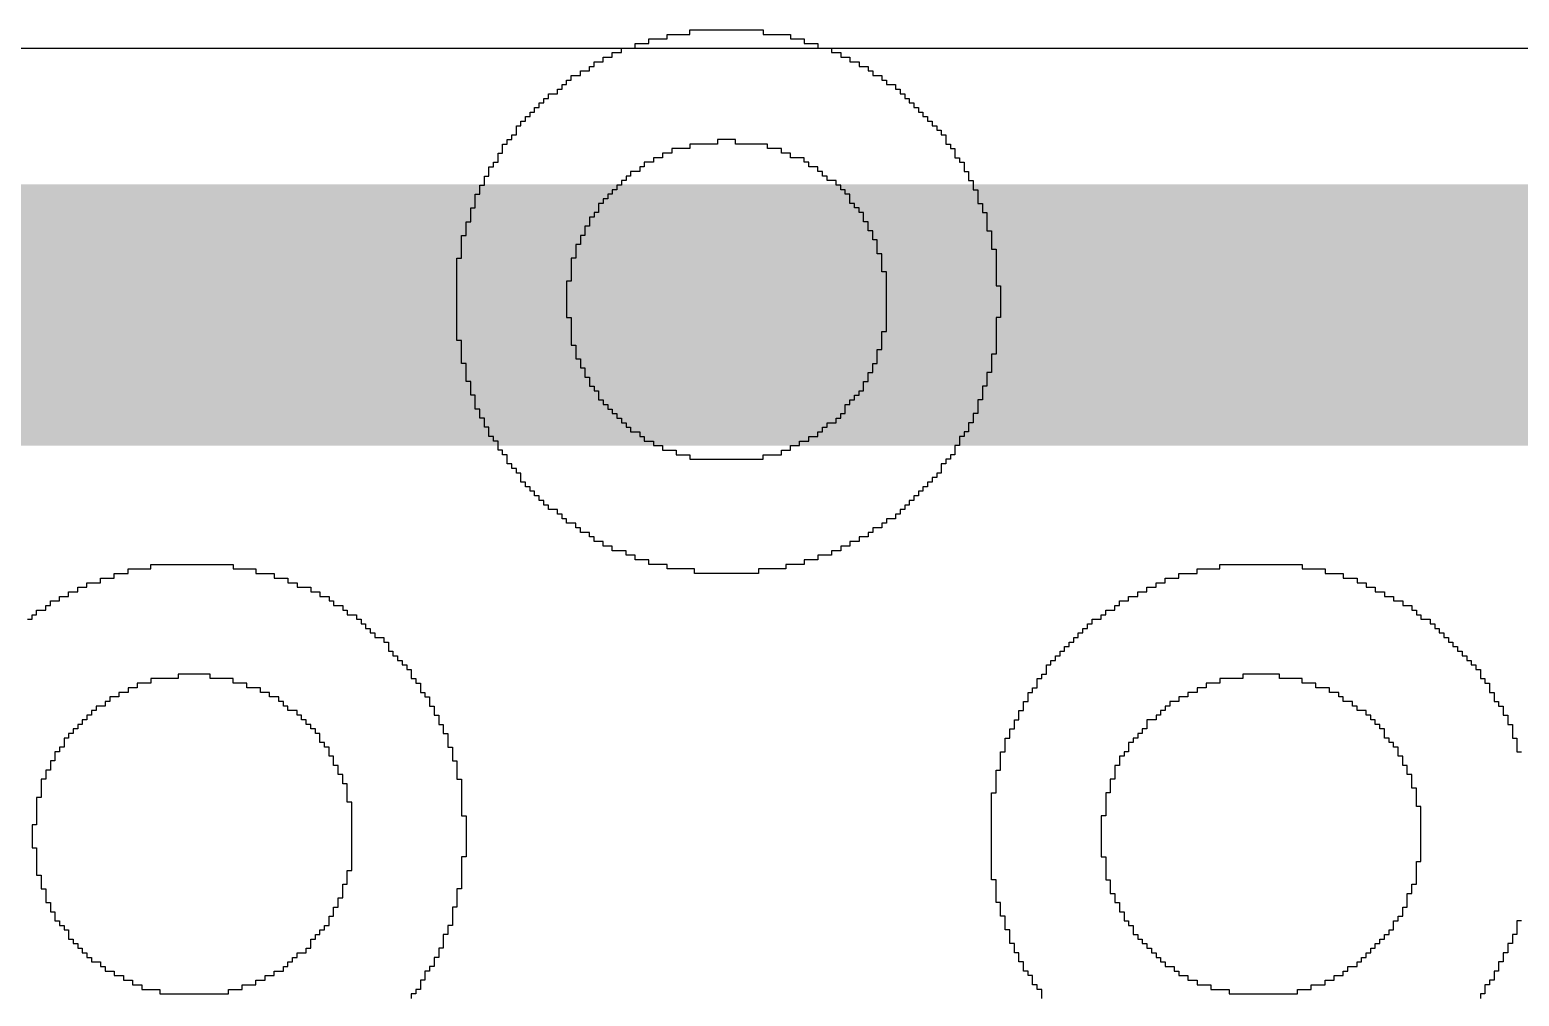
# Model space of a CAD drawing. Header units: inches. Extents: x -0.3 to 9.9, y -0.4 to 5.
# Drawn here: x 2.1967 to 2.2537, y 1.0315 to 1.0685 of the extents above; entities that cross this region are included whole.
import ezdxf

# ---------------------------------------------------------------- set-up
doc = ezdxf.new("R2010")
doc.units = ezdxf.units.IN
doc.header["$MEASUREMENT"] = 0
doc.layers.add('Top Layer', color=1, linetype='Continuous')
doc.layers.add('Top Overlay', color=2, linetype='Continuous')

msp = doc.modelspace()

# ---------------------------------------------------------------- linework, layer by layer
at = {"layer": 'Top Layer'}
msp.add_line((2.324696, 1.067774), (2.055239, 1.067774), dxfattribs=at)
at = {"layer": 'Top Layer', "const_width": 0.01}
msp.add_lwpolyline([(2.053578, 1.057578), (2.677673, 1.057578)], dxfattribs=at)
at = {"layer": 'Top Overlay'}
for p, q in [((2.219825, 1.067791), (2.219825, 1.067966)), ((2.219825, 1.067966), (2.22035, 1.067966)), ((2.22035, 1.067966), (2.22035, 1.068141)), ((2.22035, 1.068141), (2.22105, 1.068141)), ((2.22105, 1.068141), (2.22105, 1.068316)), ((2.22105, 1.068316), (2.221924, 1.068316)), ((2.221924, 1.068316), (2.221924, 1.068491)), ((2.221924, 1.068491), (2.224723, 1.068491)), ((2.224723, 1.068491), (2.224723, 1.068316)), ((2.224723, 1.068316), (2.225772, 1.068316)), ((2.225772, 1.068316), (2.225772, 1.068141)), ((2.225772, 1.068141), (2.226297, 1.068141)), ((2.226297, 1.068141), (2.226297, 1.067966)), ((2.226297, 1.067966), (2.226822, 1.067966)), ((2.226822, 1.067966), (2.226822, 1.067791)), ((2.218601, 1.067267), (2.218601, 1.067441)), ((2.218601, 1.067441), (2.218951, 1.067441)), ((2.218951, 1.067441), (2.218951, 1.067616)), ((2.218951, 1.067616), (2.219301, 1.067616)), ((2.219301, 1.067616), (2.219301, 1.067791)), ((2.219301, 1.067791), (2.219825, 1.067791)), ((2.226822, 1.067791), (2.227346, 1.067791)), ((2.227346, 1.067791), (2.227346, 1.067616)), ((2.227346, 1.067616), (2.227696, 1.067616)), ((2.227696, 1.067616), (2.227696, 1.067441)), ((2.227696, 1.067441), (2.228046, 1.067441)), ((2.228046, 1.067441), (2.228046, 1.067267)), ((2.217727, 1.066742), (2.217727, 1.066917)), ((2.217727, 1.066917), (2.218076, 1.066917)), ((2.218076, 1.066917), (2.218076, 1.067092)), ((2.218076, 1.067092), (2.218251, 1.067092)), ((2.218251, 1.067092), (2.218251, 1.067267)), ((2.218251, 1.067267), (2.218601, 1.067267)), ((2.228046, 1.067267), (2.228396, 1.067267)), ((2.228396, 1.067267), (2.228396, 1.067092)), ((2.228396, 1.067092), (2.228746, 1.067092)), ((2.228746, 1.067092), (2.228746, 1.066917)), ((2.228746, 1.066917), (2.22892, 1.066917)), ((2.22892, 1.066917), (2.22892, 1.066742)), ((2.217027, 1.066217), (2.217027, 1.066392)), ((2.217027, 1.066392), (2.217202, 1.066392)), ((2.217202, 1.066392), (2.217202, 1.066567)), ((2.217202, 1.066567), (2.217377, 1.066567)), ((2.217377, 1.066567), (2.217377, 1.066742)), ((2.217377, 1.066742), (2.217727, 1.066742)), ((2.22892, 1.066742), (2.22927, 1.066742)), ((2.22927, 1.066742), (2.22927, 1.066567)), ((2.22927, 1.066567), (2.229445, 1.066567)), ((2.229445, 1.066567), (2.229445, 1.066392)), ((2.229445, 1.066392), (2.229795, 1.066392)), ((2.229795, 1.066392), (2.229795, 1.066217)), ((2.216152, 1.065518), (2.216152, 1.065692)), ((2.216152, 1.065692), (2.216327, 1.065692)), ((2.216327, 1.065692), (2.216327, 1.065867)), ((2.216327, 1.065867), (2.216502, 1.065867)), ((2.216502, 1.065867), (2.216502, 1.066042)), ((2.216502, 1.066042), (2.216852, 1.066042)), ((2.216852, 1.066042), (2.216852, 1.066217)), ((2.216852, 1.066217), (2.217027, 1.066217)), ((2.229795, 1.066217), (2.22997, 1.066217)), ((2.22997, 1.066217), (2.22997, 1.066042)), ((2.22997, 1.066042), (2.230145, 1.066042)), ((2.230145, 1.066042), (2.230145, 1.065867)), ((2.230145, 1.065867), (2.23032, 1.065867)), ((2.23032, 1.065867), (2.23032, 1.065692)), ((2.23032, 1.065692), (2.230494, 1.065692)), ((2.230494, 1.065692), (2.230494, 1.065518)), ((2.215628, 1.064993), (2.215628, 1.065168)), ((2.215628, 1.065168), (2.215803, 1.065168)), ((2.215803, 1.065168), (2.215803, 1.065343)), ((2.215803, 1.065343), (2.215978, 1.065343)), ((2.215978, 1.065343), (2.215978, 1.065518)), ((2.215978, 1.065518), (2.216152, 1.065518)), ((2.230494, 1.065518), (2.230669, 1.065518)), ((2.230669, 1.065518), (2.230669, 1.065343)), ((2.230669, 1.065343), (2.230844, 1.065343)), ((2.230844, 1.065343), (2.230844, 1.065168)), ((2.230844, 1.065168), (2.231019, 1.065168)), ((2.231019, 1.065168), (2.231019, 1.064993)), ((2.215278, 1.064468), (2.215278, 1.064818)), ((2.215278, 1.064818), (2.215453, 1.064818)), ((2.215453, 1.064818), (2.215453, 1.064993)), ((2.215453, 1.064993), (2.215628, 1.064993)), ((2.231019, 1.064993), (2.231194, 1.064993)), ((2.231194, 1.064993), (2.231194, 1.064818)), ((2.231194, 1.064818), (2.231369, 1.064818)), ((2.231369, 1.064818), (2.231369, 1.064643)), ((2.231369, 1.064643), (2.231544, 1.064643)), ((2.231544, 1.064643), (2.231544, 1.064468)), ((2.214753, 1.063768), (2.214753, 1.064118)), ((2.214753, 1.064118), (2.214928, 1.064118)), ((2.214928, 1.064118), (2.214928, 1.064293)), ((2.214928, 1.064293), (2.215103, 1.064293)), ((2.215103, 1.064293), (2.215103, 1.064468)), ((2.215103, 1.064468), (2.215278, 1.064468)), ((2.222974, 1.064118), (2.221924, 1.064118)), ((2.221924, 1.064118), (2.221924, 1.063943)), ((2.223673, 1.064293), (2.222974, 1.064293)), ((2.222974, 1.064293), (2.222974, 1.064118)), ((2.223673, 1.064118), (2.223673, 1.064293)), ((2.224898, 1.064118), (2.223673, 1.064118)), ((2.224898, 1.063943), (2.224898, 1.064118)), ((2.231544, 1.064468), (2.231719, 1.064468)), ((2.231719, 1.064468), (2.231719, 1.064118)), ((2.231719, 1.064118), (2.231894, 1.064118)), ((2.231894, 1.064118), (2.231894, 1.063943)), ((2.214403, 1.063244), (2.214403, 1.063419)), ((2.214403, 1.063419), (2.214578, 1.063419)), ((2.214578, 1.063419), (2.214578, 1.063768)), ((2.214578, 1.063768), (2.214753, 1.063768)), ((2.220525, 1.063419), (2.220175, 1.063419)), ((2.220175, 1.063419), (2.220175, 1.063244)), ((2.220875, 1.063594), (2.220525, 1.063594)), ((2.220525, 1.063594), (2.220525, 1.063419)), ((2.221225, 1.063768), (2.220875, 1.063768)), ((2.220875, 1.063768), (2.220875, 1.063594)), ((2.221924, 1.063943), (2.221225, 1.063943)), ((2.221225, 1.063943), (2.221225, 1.063768)), ((2.225422, 1.063943), (2.224898, 1.063943)), ((2.225422, 1.063768), (2.225422, 1.063943)), ((2.225772, 1.063768), (2.225422, 1.063768)), ((2.225772, 1.063594), (2.225772, 1.063768)), ((2.226297, 1.063594), (2.225772, 1.063594)), ((2.226297, 1.063419), (2.226297, 1.063594)), ((2.226472, 1.063419), (2.226297, 1.063419)), ((2.226472, 1.063244), (2.226472, 1.063419)), ((2.231894, 1.063943), (2.232069, 1.063943)), ((2.232069, 1.063943), (2.232069, 1.063594)), ((2.232069, 1.063594), (2.232244, 1.063594)), ((2.232244, 1.063594), (2.232244, 1.063419)), ((2.232244, 1.063419), (2.232419, 1.063419)), ((2.232419, 1.063419), (2.232419, 1.063069)), ((2.214054, 1.062544), (2.214054, 1.062894)), ((2.214054, 1.062894), (2.214228, 1.062894)), ((2.214228, 1.062894), (2.214228, 1.063244)), ((2.214228, 1.063244), (2.214403, 1.063244)), ((2.219651, 1.062894), (2.219476, 1.062894)), ((2.219476, 1.062894), (2.219476, 1.062719)), ((2.22, 1.063069), (2.219651, 1.063069)), ((2.219651, 1.063069), (2.219651, 1.062894)), ((2.220175, 1.063244), (2.22, 1.063244)), ((2.22, 1.063244), (2.22, 1.063069)), ((2.226822, 1.063244), (2.226472, 1.063244)), ((2.226822, 1.063069), (2.226822, 1.063244)), ((2.226996, 1.063069), (2.226822, 1.063069)), ((2.226996, 1.062894), (2.226996, 1.063069)), ((2.227171, 1.062894), (2.226996, 1.062894)), ((2.227171, 1.062719), (2.227171, 1.062894)), ((2.232419, 1.063069), (2.232593, 1.063069)), ((2.232593, 1.063069), (2.232593, 1.062719)), ((2.213879, 1.062194), (2.213879, 1.062544)), ((2.213879, 1.062544), (2.214054, 1.062544)), ((2.219126, 1.062369), (2.218951, 1.062369)), ((2.218951, 1.062369), (2.218951, 1.062194)), ((2.219301, 1.062544), (2.219126, 1.062544)), ((2.219126, 1.062544), (2.219126, 1.062369)), ((2.219476, 1.062719), (2.219301, 1.062719)), ((2.219301, 1.062719), (2.219301, 1.062544)), ((2.227521, 1.062719), (2.227171, 1.062719)), ((2.227521, 1.062544), (2.227521, 1.062719)), ((2.227696, 1.062544), (2.227521, 1.062544)), ((2.227696, 1.062369), (2.227696, 1.062544)), ((2.227871, 1.062369), (2.227696, 1.062369)), ((2.227871, 1.062194), (2.227871, 1.062369)), ((2.232593, 1.062719), (2.232768, 1.062719)), ((2.232768, 1.062719), (2.232768, 1.062369)), ((2.232768, 1.062369), (2.232943, 1.062369)), ((2.232943, 1.062369), (2.232943, 1.061845)), ((2.213704, 1.06167), (2.213704, 1.062194)), ((2.213704, 1.062194), (2.213879, 1.062194)), ((2.218601, 1.061845), (2.218426, 1.061845)), ((2.218426, 1.061845), (2.218426, 1.061495)), ((2.218776, 1.062019), (2.218601, 1.062019)), ((2.218601, 1.062019), (2.218601, 1.061845)), ((2.218951, 1.062194), (2.218776, 1.062194)), ((2.218776, 1.062194), (2.218776, 1.062019)), ((2.228046, 1.062194), (2.227871, 1.062194)), ((2.228046, 1.061845), (2.228046, 1.062194)), ((2.228221, 1.061845), (2.228046, 1.061845)), ((2.228221, 1.06167), (2.228221, 1.061845)), ((2.232943, 1.061845), (2.233118, 1.061845)), ((2.233118, 1.061845), (2.233118, 1.061495)), ((2.213354, 1.06062), (2.213354, 1.061145)), ((2.213354, 1.061145), (2.213529, 1.061145)), ((2.213529, 1.061145), (2.213529, 1.06167)), ((2.213529, 1.06167), (2.213704, 1.06167)), ((2.218251, 1.06132), (2.218076, 1.06132)), ((2.218076, 1.06132), (2.218076, 1.06097)), ((2.218426, 1.061495), (2.218251, 1.061495)), ((2.218251, 1.061495), (2.218251, 1.06132)), ((2.228396, 1.06167), (2.228221, 1.06167)), ((2.228396, 1.061495), (2.228396, 1.06167)), ((2.228571, 1.061495), (2.228396, 1.061495)), ((2.228571, 1.061145), (2.228571, 1.061495)), ((2.228746, 1.061145), (2.228571, 1.061145)), ((2.228746, 1.060795), (2.228746, 1.061145)), ((2.233118, 1.061495), (2.233293, 1.061495)), ((2.233293, 1.061495), (2.233293, 1.060795)), ((2.213179, 1.059746), (2.213179, 1.06062)), ((2.213179, 1.06062), (2.213354, 1.06062)), ((2.217901, 1.06062), (2.217727, 1.06062)), ((2.217727, 1.06062), (2.217727, 1.06027)), ((2.218076, 1.06097), (2.217901, 1.06097)), ((2.217901, 1.06097), (2.217901, 1.06062)), ((2.22892, 1.060795), (2.228746, 1.060795)), ((2.22892, 1.060445), (2.22892, 1.060795)), ((2.233293, 1.060795), (2.233468, 1.060795)), ((2.233468, 1.060795), (2.233468, 1.060096)), ((2.217727, 1.06027), (2.217552, 1.06027)), ((2.217552, 1.06027), (2.217552, 1.059746)), ((2.229095, 1.060445), (2.22892, 1.060445)), ((2.229095, 1.059921), (2.229095, 1.060445)), ((2.233468, 1.060096), (2.233643, 1.060096)), ((2.233643, 1.060096), (2.233643, 1.058696)), ((2.213004, 1.056598), (2.213004, 1.059746)), ((2.213004, 1.059746), (2.213179, 1.059746)), ((2.217552, 1.059746), (2.217377, 1.059746)), ((2.217377, 1.059746), (2.217377, 1.058871)), ((2.22927, 1.059921), (2.229095, 1.059921)), ((2.22927, 1.059221), (2.22927, 1.059921)), ((2.217377, 1.058871), (2.217202, 1.058871)), ((2.217202, 1.058871), (2.217202, 1.057472)), ((2.229445, 1.059221), (2.22927, 1.059221)), ((2.229445, 1.056947), (2.229445, 1.059221)), ((2.233643, 1.058696), (2.233818, 1.058696)), ((2.233818, 1.058696), (2.233818, 1.057472)), ((2.217202, 1.057472), (2.217377, 1.057472)), ((2.217377, 1.057472), (2.217377, 1.056423)), ((2.233818, 1.057472), (2.233643, 1.057472)), ((2.233643, 1.057472), (2.233643, 1.056073)), ((2.213179, 1.056598), (2.213004, 1.056598)), ((2.213179, 1.055723), (2.213179, 1.056598)), ((2.22927, 1.056248), (2.22927, 1.056947)), ((2.22927, 1.056947), (2.229445, 1.056947)), ((2.217377, 1.056423), (2.217552, 1.056423)), ((2.217552, 1.056423), (2.217552, 1.055898)), ((2.229095, 1.055723), (2.229095, 1.056248)), ((2.229095, 1.056248), (2.22927, 1.056248)), ((2.233643, 1.056073), (2.233468, 1.056073)), ((2.233468, 1.056073), (2.233468, 1.055373)), ((2.213354, 1.055723), (2.213179, 1.055723)), ((2.213354, 1.055023), (2.213354, 1.055723)), ((2.217552, 1.055898), (2.217727, 1.055898)), ((2.217727, 1.055898), (2.217727, 1.055548)), ((2.217727, 1.055548), (2.217901, 1.055548)), ((2.217901, 1.055548), (2.217901, 1.055198)), ((2.22892, 1.055373), (2.22892, 1.055723)), ((2.22892, 1.055723), (2.229095, 1.055723)), ((2.213529, 1.055023), (2.213354, 1.055023)), ((2.213529, 1.054499), (2.213529, 1.055023)), ((2.217901, 1.055198), (2.218076, 1.055198)), ((2.218076, 1.055198), (2.218076, 1.054848)), ((2.218076, 1.054848), (2.218251, 1.054848)), ((2.218251, 1.054848), (2.218251, 1.054674)), ((2.228571, 1.054848), (2.228571, 1.055023)), ((2.228571, 1.055023), (2.228746, 1.055023)), ((2.228571, 1.054674), (2.228571, 1.054848)), ((2.228746, 1.055023), (2.228746, 1.055373)), ((2.228746, 1.055373), (2.22892, 1.055373)), ((2.233293, 1.054848), (2.233118, 1.054848)), ((2.233118, 1.054848), (2.233118, 1.054324)), ((2.233468, 1.055373), (2.233293, 1.055373)), ((2.233293, 1.055373), (2.233293, 1.054848)), ((2.213704, 1.054499), (2.213529, 1.054499)), ((2.213704, 1.053974), (2.213704, 1.054499)), ((2.218251, 1.054674), (2.218426, 1.054674)), ((2.218426, 1.054674), (2.218426, 1.054324)), ((2.218426, 1.054324), (2.218601, 1.054324)), ((2.218601, 1.054324), (2.218601, 1.054149)), ((2.228046, 1.054149), (2.228046, 1.054324)), ((2.228046, 1.054324), (2.228221, 1.054324)), ((2.228221, 1.054324), (2.228221, 1.054499)), ((2.228221, 1.054499), (2.228396, 1.054499)), ((2.228396, 1.054499), (2.228396, 1.054674)), ((2.228396, 1.054674), (2.228571, 1.054674)), ((2.233118, 1.054324), (2.232943, 1.054324)), ((2.232943, 1.054324), (2.232943, 1.053799)), ((2.213879, 1.053974), (2.213704, 1.053974)), ((2.213879, 1.053624), (2.213879, 1.053974)), ((2.218601, 1.054149), (2.218776, 1.054149)), ((2.218776, 1.054149), (2.218776, 1.053974)), ((2.218776, 1.053974), (2.218951, 1.053974)), ((2.218951, 1.053974), (2.218951, 1.053799)), ((2.218951, 1.053799), (2.219126, 1.053799)), ((2.219126, 1.053799), (2.219126, 1.053624)), ((2.227696, 1.053624), (2.227696, 1.053799)), ((2.227696, 1.053799), (2.227871, 1.053799)), ((2.227871, 1.053799), (2.227871, 1.054149)), ((2.227871, 1.054149), (2.228046, 1.054149)), ((2.232943, 1.053799), (2.232768, 1.053799)), ((2.232768, 1.053799), (2.232768, 1.053449)), ((2.214054, 1.053624), (2.213879, 1.053624)), ((2.214054, 1.053274), (2.214054, 1.053624)), ((2.214228, 1.053274), (2.214054, 1.053274)), ((2.214228, 1.052925), (2.214228, 1.053274)), ((2.219126, 1.053624), (2.219301, 1.053624)), ((2.219301, 1.053624), (2.219301, 1.053449)), ((2.219301, 1.053449), (2.219476, 1.053449)), ((2.219476, 1.053449), (2.219476, 1.053274)), ((2.219476, 1.053274), (2.219651, 1.053274)), ((2.219651, 1.053274), (2.219651, 1.053099)), ((2.226996, 1.053099), (2.226996, 1.053274)), ((2.226996, 1.053274), (2.227171, 1.053274)), ((2.227171, 1.053274), (2.227171, 1.053449)), ((2.227171, 1.053449), (2.227521, 1.053449)), ((2.227521, 1.053449), (2.227521, 1.053624)), ((2.227521, 1.053624), (2.227696, 1.053624)), ((2.232768, 1.053449), (2.232593, 1.053449)), ((2.232593, 1.053449), (2.232593, 1.053099)), ((2.214403, 1.052925), (2.214228, 1.052925)), ((2.214403, 1.05275), (2.214403, 1.052925)), ((2.214578, 1.05275), (2.214403, 1.05275)), ((2.214578, 1.0524), (2.214578, 1.05275)), ((2.219651, 1.053099), (2.22, 1.053099)), ((2.22, 1.053099), (2.22, 1.052925)), ((2.22, 1.052925), (2.220175, 1.052925)), ((2.220175, 1.052925), (2.220175, 1.05275)), ((2.220175, 1.05275), (2.220525, 1.05275)), ((2.220525, 1.05275), (2.220525, 1.052575)), ((2.220525, 1.052575), (2.220875, 1.052575)), ((2.220875, 1.052575), (2.220875, 1.0524)), ((2.225772, 1.0524), (2.225772, 1.052575)), ((2.225772, 1.052575), (2.226122, 1.052575)), ((2.226122, 1.052575), (2.226122, 1.05275)), ((2.226122, 1.05275), (2.226472, 1.05275)), ((2.226472, 1.05275), (2.226472, 1.052925)), ((2.226472, 1.052925), (2.226822, 1.052925)), ((2.226822, 1.052925), (2.226822, 1.053099)), ((2.226822, 1.053099), (2.226996, 1.053099)), ((2.232244, 1.052575), (2.232069, 1.052575)), ((2.232069, 1.052575), (2.232069, 1.052225)), ((2.232419, 1.052925), (2.232244, 1.052925)), ((2.232244, 1.052925), (2.232244, 1.052575)), ((2.232593, 1.053099), (2.232419, 1.053099)), ((2.232419, 1.053099), (2.232419, 1.052925)), ((2.214753, 1.0524), (2.214578, 1.0524)), ((2.214753, 1.052225), (2.214753, 1.0524)), ((2.214928, 1.052225), (2.214753, 1.052225)), ((2.214928, 1.051875), (2.214928, 1.052225)), ((2.220875, 1.0524), (2.221399, 1.0524)), ((2.221399, 1.0524), (2.221399, 1.052225)), ((2.221399, 1.052225), (2.221924, 1.052225)), ((2.221924, 1.052225), (2.221924, 1.05205)), ((2.221924, 1.05205), (2.224723, 1.05205)), ((2.224723, 1.05205), (2.224723, 1.052225)), ((2.224723, 1.052225), (2.225422, 1.052225)), ((2.225422, 1.052225), (2.225422, 1.0524)), ((2.225422, 1.0524), (2.225772, 1.0524)), ((2.231894, 1.05205), (2.231719, 1.05205)), ((2.231719, 1.05205), (2.231719, 1.051875)), ((2.232069, 1.052225), (2.231894, 1.052225)), ((2.231894, 1.052225), (2.231894, 1.05205)), ((2.215103, 1.051875), (2.214928, 1.051875)), ((2.215103, 1.0517), (2.215103, 1.051875)), ((2.215278, 1.0517), (2.215103, 1.0517)), ((2.215278, 1.051525), (2.215278, 1.0517)), ((2.215453, 1.051525), (2.215278, 1.051525)), ((2.215453, 1.051176), (2.215453, 1.051525)), ((2.231544, 1.051525), (2.231369, 1.051525)), ((2.231369, 1.051525), (2.231369, 1.05135)), ((2.231719, 1.051875), (2.231544, 1.051875)), ((2.231544, 1.051875), (2.231544, 1.051525)), ((2.215628, 1.051176), (2.215453, 1.051176)), ((2.215628, 1.051001), (2.215628, 1.051176)), ((2.215803, 1.051001), (2.215628, 1.051001)), ((2.215803, 1.050826), (2.215803, 1.051001)), ((2.231019, 1.051001), (2.230844, 1.051001)), ((2.230844, 1.051001), (2.230844, 1.050826)), ((2.231194, 1.051176), (2.231019, 1.051176)), ((2.231019, 1.051176), (2.231019, 1.051001)), ((2.231369, 1.05135), (2.231194, 1.05135)), ((2.231194, 1.05135), (2.231194, 1.051176)), ((2.215978, 1.050826), (2.215803, 1.050826)), ((2.215978, 1.050651), (2.215978, 1.050826)), ((2.216152, 1.050651), (2.215978, 1.050651)), ((2.216152, 1.050476), (2.216152, 1.050651)), ((2.216327, 1.050476), (2.216152, 1.050476)), ((2.216327, 1.050301), (2.216327, 1.050476)), ((2.216502, 1.050301), (2.216327, 1.050301)), ((2.216502, 1.050126), (2.216502, 1.050301)), ((2.23032, 1.050301), (2.230145, 1.050301)), ((2.230145, 1.050301), (2.230145, 1.050126)), ((2.230494, 1.050476), (2.23032, 1.050476)), ((2.23032, 1.050476), (2.23032, 1.050301)), ((2.230669, 1.050651), (2.230494, 1.050651)), ((2.230494, 1.050651), (2.230494, 1.050476)), ((2.230844, 1.050826), (2.230669, 1.050826)), ((2.230669, 1.050826), (2.230669, 1.050651)), ((2.216852, 1.050126), (2.216502, 1.050126)), ((2.216852, 1.049951), (2.216852, 1.050126)), ((2.217027, 1.049951), (2.216852, 1.049951)), ((2.217027, 1.049776), (2.217027, 1.049951)), ((2.217202, 1.049776), (2.217027, 1.049776)), ((2.217202, 1.049601), (2.217202, 1.049776)), ((2.229795, 1.049776), (2.229445, 1.049776)), ((2.229445, 1.049776), (2.229445, 1.049601)), ((2.22997, 1.049951), (2.229795, 1.049951)), ((2.229795, 1.049951), (2.229795, 1.049776)), ((2.230145, 1.050126), (2.22997, 1.050126)), ((2.22997, 1.050126), (2.22997, 1.049951)), ((2.217552, 1.049601), (2.217202, 1.049601)), ((2.217552, 1.049426), (2.217552, 1.049601)), ((2.217727, 1.049426), (2.217552, 1.049426)), ((2.217727, 1.049252), (2.217727, 1.049426)), ((2.218076, 1.049252), (2.217727, 1.049252)), ((2.218076, 1.049077), (2.218076, 1.049252)), ((2.22892, 1.049252), (2.228746, 1.049252)), ((2.228746, 1.049252), (2.228746, 1.049077)), ((2.22927, 1.049426), (2.22892, 1.049426)), ((2.22892, 1.049426), (2.22892, 1.049252)), ((2.229445, 1.049601), (2.22927, 1.049601)), ((2.22927, 1.049601), (2.22927, 1.049426)), ((2.218251, 1.049077), (2.218076, 1.049077)), ((2.218251, 1.048902), (2.218251, 1.049077)), ((2.218601, 1.048902), (2.218251, 1.048902)), ((2.218601, 1.048727), (2.218601, 1.048902)), ((2.218951, 1.048727), (2.218601, 1.048727)), ((2.218951, 1.048552), (2.218951, 1.048727)), ((2.228046, 1.048727), (2.227696, 1.048727)), ((2.227696, 1.048727), (2.227696, 1.048552)), ((2.228396, 1.048902), (2.228046, 1.048902)), ((2.228046, 1.048902), (2.228046, 1.048727)), ((2.228746, 1.049077), (2.228396, 1.049077)), ((2.228396, 1.049077), (2.228396, 1.048902)), ((2.201286, 1.047852), (2.201286, 1.048027)), ((2.201286, 1.048027), (2.204434, 1.048027)), ((2.204434, 1.048027), (2.204434, 1.047852)), ((2.219476, 1.048552), (2.218951, 1.048552)), ((2.219476, 1.048377), (2.219476, 1.048552)), ((2.219825, 1.048377), (2.219476, 1.048377)), ((2.219825, 1.048202), (2.219825, 1.048377)), ((2.22035, 1.048202), (2.219825, 1.048202)), ((2.22035, 1.048027), (2.22035, 1.048202)), ((2.22105, 1.048027), (2.22035, 1.048027)), ((2.22105, 1.047852), (2.22105, 1.048027)), ((2.226297, 1.048027), (2.225597, 1.048027)), ((2.225597, 1.048027), (2.225597, 1.047852)), ((2.226822, 1.048202), (2.226297, 1.048202)), ((2.226297, 1.048202), (2.226297, 1.048027)), ((2.227346, 1.048377), (2.226822, 1.048377)), ((2.226822, 1.048377), (2.226822, 1.048202)), ((2.227696, 1.048552), (2.227346, 1.048552)), ((2.227346, 1.048552), (2.227346, 1.048377)), ((2.242213, 1.047852), (2.242213, 1.048027)), ((2.242213, 1.048027), (2.245361, 1.048027)), ((2.245361, 1.048027), (2.245361, 1.047852)), ((2.199362, 1.047328), (2.199362, 1.047503)), ((2.199362, 1.047503), (2.199886, 1.047503)), ((2.199886, 1.047503), (2.199886, 1.047677)), ((2.199886, 1.047677), (2.200411, 1.047677)), ((2.200411, 1.047677), (2.200411, 1.047852)), ((2.200411, 1.047852), (2.201286, 1.047852)), ((2.204434, 1.047852), (2.205308, 1.047852)), ((2.205308, 1.047852), (2.205308, 1.047677)), ((2.205308, 1.047677), (2.206008, 1.047677)), ((2.206008, 1.047677), (2.206008, 1.047503)), ((2.206008, 1.047503), (2.206533, 1.047503)), ((2.206533, 1.047503), (2.206533, 1.047328)), ((2.222099, 1.047852), (2.22105, 1.047852)), ((2.222099, 1.047677), (2.222099, 1.047852)), ((2.224548, 1.047677), (2.222099, 1.047677)), ((2.225597, 1.047852), (2.224548, 1.047852)), ((2.224548, 1.047852), (2.224548, 1.047677)), ((2.240114, 1.047328), (2.240114, 1.047503)), ((2.240114, 1.047503), (2.240639, 1.047503)), ((2.240639, 1.047503), (2.240639, 1.047677)), ((2.240639, 1.047677), (2.241339, 1.047677)), ((2.241339, 1.047677), (2.241339, 1.047852)), ((2.241339, 1.047852), (2.242213, 1.047852)), ((2.245361, 1.047852), (2.246236, 1.047852)), ((2.246236, 1.047852), (2.246236, 1.047677)), ((2.246236, 1.047677), (2.246936, 1.047677)), ((2.246936, 1.047677), (2.246936, 1.047503)), ((2.246936, 1.047503), (2.24746, 1.047503)), ((2.24746, 1.047503), (2.24746, 1.047328)), ((2.198137, 1.046803), (2.198137, 1.046978)), ((2.198137, 1.046978), (2.198487, 1.046978)), ((2.198487, 1.046978), (2.198487, 1.047153)), ((2.198487, 1.047153), (2.198837, 1.047153)), ((2.198837, 1.047153), (2.198837, 1.047328)), ((2.198837, 1.047328), (2.199362, 1.047328)), ((2.206533, 1.047328), (2.206882, 1.047328)), ((2.206882, 1.047328), (2.206882, 1.047153)), ((2.206882, 1.047153), (2.207407, 1.047153)), ((2.207407, 1.047153), (2.207407, 1.046978)), ((2.207407, 1.046978), (2.207757, 1.046978)), ((2.207757, 1.046978), (2.207757, 1.046803)), ((2.239065, 1.046803), (2.239065, 1.046978)), ((2.239065, 1.046978), (2.239415, 1.046978)), ((2.239415, 1.046978), (2.239415, 1.047153)), ((2.239415, 1.047153), (2.239765, 1.047153)), ((2.239765, 1.047153), (2.239765, 1.047328)), ((2.239765, 1.047328), (2.240114, 1.047328)), ((2.24746, 1.047328), (2.24781, 1.047328)), ((2.24781, 1.047328), (2.24781, 1.047153)), ((2.24781, 1.047153), (2.24816, 1.047153)), ((2.24816, 1.047153), (2.24816, 1.046978)), ((2.24816, 1.046978), (2.24851, 1.046978)), ((2.24851, 1.046978), (2.24851, 1.046803)), ((2.197263, 1.046278), (2.197263, 1.046453)), ((2.197263, 1.046453), (2.197438, 1.046453)), ((2.197438, 1.046453), (2.197438, 1.046628)), ((2.197438, 1.046628), (2.197788, 1.046628)), ((2.197788, 1.046628), (2.197788, 1.046803)), ((2.197788, 1.046803), (2.198137, 1.046803)), ((2.207757, 1.046803), (2.208107, 1.046803)), ((2.208107, 1.046803), (2.208107, 1.046628)), ((2.208107, 1.046628), (2.208282, 1.046628)), ((2.208282, 1.046628), (2.208282, 1.046453)), ((2.208282, 1.046453), (2.208632, 1.046453)), ((2.208632, 1.046453), (2.208632, 1.046278)), ((2.23819, 1.046278), (2.23819, 1.046453)), ((2.23819, 1.046453), (2.238365, 1.046453)), ((2.238365, 1.046453), (2.238365, 1.046628)), ((2.238365, 1.046628), (2.238715, 1.046628)), ((2.238715, 1.046628), (2.238715, 1.046803)), ((2.238715, 1.046803), (2.239065, 1.046803)), ((2.24851, 1.046803), (2.24886, 1.046803)), ((2.24886, 1.046803), (2.24886, 1.046628)), ((2.24886, 1.046628), (2.249209, 1.046628)), ((2.249209, 1.046628), (2.249209, 1.046453)), ((2.249209, 1.046453), (2.249559, 1.046453)), ((2.249559, 1.046453), (2.249559, 1.046278)), ((2.196563, 1.045928), (2.196738, 1.045928)), ((2.196738, 1.045928), (2.196738, 1.046103)), ((2.196738, 1.046103), (2.196913, 1.046103)), ((2.196913, 1.046103), (2.196913, 1.046278)), ((2.196913, 1.046278), (2.197263, 1.046278)), ((2.208632, 1.046278), (2.208807, 1.046278)), ((2.208807, 1.046278), (2.208807, 1.046103)), ((2.208807, 1.046103), (2.209156, 1.046103)), ((2.209156, 1.046103), (2.209156, 1.045928)), ((2.209156, 1.045928), (2.209331, 1.045928)), ((2.209331, 1.045928), (2.209331, 1.045753)), ((2.209331, 1.045753), (2.209506, 1.045753)), ((2.209506, 1.045753), (2.209506, 1.045578)), ((2.237141, 1.045578), (2.237141, 1.045753)), ((2.237141, 1.045753), (2.237316, 1.045753)), ((2.237316, 1.045753), (2.237316, 1.045928)), ((2.237316, 1.045928), (2.237666, 1.045928)), ((2.237666, 1.045928), (2.237666, 1.046103)), ((2.237666, 1.046103), (2.23784, 1.046103)), ((2.23784, 1.046103), (2.23784, 1.046278)), ((2.23784, 1.046278), (2.23819, 1.046278)), ((2.249559, 1.046278), (2.249734, 1.046278)), ((2.249734, 1.046278), (2.249734, 1.046103)), ((2.249734, 1.046103), (2.249909, 1.046103)), ((2.249909, 1.046103), (2.249909, 1.045928)), ((2.249909, 1.045928), (2.250259, 1.045928)), ((2.250259, 1.045928), (2.250259, 1.045753)), ((2.250259, 1.045753), (2.250434, 1.045753)), ((2.250434, 1.045753), (2.250434, 1.045578)), ((2.209506, 1.045578), (2.209681, 1.045578)), ((2.209681, 1.045578), (2.209681, 1.045404)), ((2.209681, 1.045404), (2.209856, 1.045404)), ((2.209856, 1.045404), (2.209856, 1.045229)), ((2.209856, 1.045229), (2.210206, 1.045229)), ((2.210206, 1.045229), (2.210206, 1.045054)), ((2.236616, 1.045054), (2.236616, 1.045229)), ((2.236616, 1.045229), (2.236791, 1.045229)), ((2.236791, 1.045229), (2.236791, 1.045404)), ((2.236791, 1.045404), (2.236966, 1.045404)), ((2.236966, 1.045404), (2.236966, 1.045578)), ((2.236966, 1.045578), (2.237141, 1.045578)), ((2.250434, 1.045578), (2.250608, 1.045578)), ((2.250608, 1.045578), (2.250608, 1.045404)), ((2.250608, 1.045404), (2.250783, 1.045404)), ((2.250783, 1.045404), (2.250783, 1.045229)), ((2.250783, 1.045229), (2.250958, 1.045229)), ((2.250958, 1.045229), (2.250958, 1.045054)), ((2.210206, 1.045054), (2.210381, 1.045054)), ((2.210381, 1.045054), (2.210381, 1.044704)), ((2.210381, 1.044704), (2.210555, 1.044704)), ((2.210555, 1.044704), (2.210555, 1.044529)), ((2.236092, 1.044529), (2.236092, 1.044704)), ((2.236092, 1.044704), (2.236266, 1.044704)), ((2.236266, 1.044704), (2.236266, 1.044879)), ((2.236266, 1.044879), (2.236441, 1.044879)), ((2.236441, 1.044879), (2.236441, 1.045054)), ((2.236441, 1.045054), (2.236616, 1.045054)), ((2.250958, 1.045054), (2.251133, 1.045054)), ((2.251133, 1.045054), (2.251133, 1.044879)), ((2.251133, 1.044879), (2.251308, 1.044879)), ((2.251308, 1.044879), (2.251308, 1.044704)), ((2.251308, 1.044704), (2.251483, 1.044704)), ((2.251483, 1.044704), (2.251483, 1.044529)), ((2.210555, 1.044529), (2.21073, 1.044529)), ((2.21073, 1.044529), (2.21073, 1.044354)), ((2.21073, 1.044354), (2.210905, 1.044354)), ((2.210905, 1.044354), (2.210905, 1.044179)), ((2.210905, 1.044179), (2.21108, 1.044179)), ((2.21108, 1.044179), (2.21108, 1.044004)), ((2.235567, 1.043829), (2.235567, 1.044179)), ((2.235567, 1.044179), (2.235742, 1.044179)), ((2.235742, 1.044179), (2.235742, 1.044354)), ((2.235742, 1.044354), (2.235917, 1.044354)), ((2.235917, 1.044354), (2.235917, 1.044529)), ((2.235917, 1.044529), (2.236092, 1.044529)), ((2.251483, 1.044529), (2.251658, 1.044529)), ((2.251658, 1.044529), (2.251658, 1.044354)), ((2.251658, 1.044354), (2.251833, 1.044354)), ((2.251833, 1.044354), (2.251833, 1.044179)), ((2.251833, 1.044179), (2.252008, 1.044179)), ((2.252008, 1.044179), (2.252008, 1.044004)), ((2.201286, 1.04348), (2.200761, 1.04348)), ((2.200761, 1.04348), (2.200761, 1.043305)), ((2.202335, 1.043655), (2.201286, 1.043655)), ((2.201286, 1.043655), (2.201286, 1.04348)), ((2.203559, 1.043829), (2.202335, 1.043829)), ((2.202335, 1.043829), (2.202335, 1.043655)), ((2.203559, 1.043655), (2.203559, 1.043829)), ((2.204434, 1.043655), (2.203559, 1.043655)), ((2.204434, 1.04348), (2.204434, 1.043655)), ((2.204959, 1.04348), (2.204434, 1.04348)), ((2.204959, 1.043305), (2.204959, 1.04348)), ((2.21108, 1.044004), (2.211255, 1.044004)), ((2.211255, 1.044004), (2.211255, 1.043655)), ((2.211255, 1.043655), (2.21143, 1.043655)), ((2.21143, 1.043655), (2.21143, 1.04348)), ((2.21143, 1.04348), (2.211605, 1.04348)), ((2.211605, 1.04348), (2.211605, 1.04313)), ((2.235217, 1.043305), (2.235217, 1.043655)), ((2.235217, 1.043655), (2.235392, 1.043655)), ((2.235392, 1.043655), (2.235392, 1.043829)), ((2.235392, 1.043829), (2.235567, 1.043829)), ((2.242213, 1.04348), (2.241688, 1.04348)), ((2.241688, 1.04348), (2.241688, 1.043305)), ((2.243088, 1.043655), (2.242213, 1.043655)), ((2.242213, 1.043655), (2.242213, 1.04348)), ((2.244487, 1.043829), (2.243088, 1.043829)), ((2.243088, 1.043829), (2.243088, 1.043655)), ((2.244487, 1.043655), (2.244487, 1.043829)), ((2.245361, 1.043655), (2.244487, 1.043655)), ((2.245361, 1.04348), (2.245361, 1.043655)), ((2.245886, 1.04348), (2.245361, 1.04348)), ((2.245886, 1.043305), (2.245886, 1.04348)), ((2.252008, 1.044004), (2.252183, 1.044004)), ((2.252183, 1.044004), (2.252183, 1.043655)), ((2.252183, 1.043655), (2.252358, 1.043655)), ((2.252358, 1.043655), (2.252358, 1.04348)), ((2.252358, 1.04348), (2.252532, 1.04348)), ((2.252532, 1.04348), (2.252532, 1.04313)), ((2.200061, 1.042955), (2.199711, 1.042955)), ((2.199711, 1.042955), (2.199711, 1.04278)), ((2.200411, 1.04313), (2.200061, 1.04313)), ((2.200061, 1.04313), (2.200061, 1.042955)), ((2.200761, 1.043305), (2.200411, 1.043305)), ((2.200411, 1.043305), (2.200411, 1.04313)), ((2.205483, 1.043305), (2.204959, 1.043305)), ((2.205483, 1.04313), (2.205483, 1.043305)), ((2.205833, 1.04313), (2.205483, 1.04313)), ((2.205833, 1.042955), (2.205833, 1.04313)), ((2.206183, 1.042955), (2.205833, 1.042955)), ((2.206183, 1.04278), (2.206183, 1.042955)), ((2.211605, 1.04313), (2.21178, 1.04313)), ((2.21178, 1.04313), (2.21178, 1.042955)), ((2.21178, 1.042955), (2.211955, 1.042955)), ((2.211955, 1.042955), (2.211955, 1.042605)), ((2.234867, 1.04278), (2.234867, 1.04313)), ((2.234867, 1.04313), (2.235042, 1.04313)), ((2.235042, 1.04313), (2.235042, 1.043305)), ((2.235042, 1.043305), (2.235217, 1.043305)), ((2.240989, 1.042955), (2.240639, 1.042955)), ((2.240639, 1.042955), (2.240639, 1.04278)), ((2.241339, 1.04313), (2.240989, 1.04313)), ((2.240989, 1.04313), (2.240989, 1.042955)), ((2.241688, 1.043305), (2.241339, 1.043305)), ((2.241339, 1.043305), (2.241339, 1.04313)), ((2.246411, 1.043305), (2.245886, 1.043305)), ((2.246411, 1.04313), (2.246411, 1.043305)), ((2.246761, 1.04313), (2.246411, 1.04313)), ((2.246761, 1.042955), (2.246761, 1.04313)), ((2.246936, 1.042955), (2.246761, 1.042955)), ((2.246936, 1.04278), (2.246936, 1.042955)), ((2.252532, 1.04313), (2.252707, 1.04313)), ((2.252707, 1.04313), (2.252707, 1.04278)), ((2.199187, 1.04243), (2.199012, 1.04243)), ((2.199012, 1.04243), (2.199012, 1.042255)), ((2.199537, 1.042605), (2.199187, 1.042605)), ((2.199187, 1.042605), (2.199187, 1.04243)), ((2.199711, 1.04278), (2.199537, 1.04278)), ((2.199537, 1.04278), (2.199537, 1.042605)), ((2.206358, 1.04278), (2.206183, 1.04278)), ((2.206358, 1.042605), (2.206358, 1.04278)), ((2.206533, 1.042605), (2.206358, 1.042605)), ((2.206533, 1.04243), (2.206533, 1.042605)), ((2.206882, 1.04243), (2.206533, 1.04243)), ((2.206882, 1.042255), (2.206882, 1.04243)), ((2.211955, 1.042605), (2.21213, 1.042605)), ((2.21213, 1.042605), (2.21213, 1.042255)), ((2.234517, 1.04208), (2.234517, 1.04243)), ((2.234517, 1.04243), (2.234692, 1.04243)), ((2.234692, 1.04243), (2.234692, 1.04278)), ((2.234692, 1.04278), (2.234867, 1.04278)), ((2.240114, 1.04243), (2.239939, 1.04243)), ((2.239939, 1.04243), (2.239939, 1.042255)), ((2.240289, 1.042605), (2.240114, 1.042605)), ((2.240114, 1.042605), (2.240114, 1.04243)), ((2.240639, 1.04278), (2.240289, 1.04278)), ((2.240289, 1.04278), (2.240289, 1.042605)), ((2.247285, 1.04278), (2.246936, 1.04278)), ((2.247285, 1.042605), (2.247285, 1.04278)), ((2.24746, 1.042605), (2.247285, 1.042605)), ((2.24746, 1.04243), (2.24746, 1.042605)), ((2.24781, 1.04243), (2.24746, 1.04243)), ((2.24781, 1.042255), (2.24781, 1.04243)), ((2.252707, 1.04278), (2.252882, 1.04278)), ((2.252882, 1.04278), (2.252882, 1.042605)), ((2.252882, 1.042605), (2.253057, 1.042605)), ((2.253057, 1.042605), (2.253057, 1.042255)), ((2.198662, 1.041905), (2.198487, 1.041905)), ((2.198487, 1.041905), (2.198487, 1.041731)), ((2.198837, 1.04208), (2.198662, 1.04208)), ((2.198662, 1.04208), (2.198662, 1.041905)), ((2.199012, 1.042255), (2.198837, 1.042255)), ((2.198837, 1.042255), (2.198837, 1.04208)), ((2.207057, 1.042255), (2.206882, 1.042255)), ((2.207057, 1.04208), (2.207057, 1.042255)), ((2.207232, 1.04208), (2.207057, 1.04208)), ((2.207232, 1.041905), (2.207232, 1.04208)), ((2.207407, 1.041905), (2.207232, 1.041905)), ((2.207407, 1.041731), (2.207407, 1.041905)), ((2.21213, 1.042255), (2.212305, 1.042255)), ((2.212305, 1.042255), (2.212305, 1.041905)), ((2.212305, 1.041905), (2.212479, 1.041905)), ((2.212479, 1.041905), (2.212479, 1.041556)), ((2.234342, 1.041731), (2.234342, 1.04208)), ((2.234342, 1.04208), (2.234517, 1.04208)), ((2.239765, 1.04208), (2.239415, 1.04208)), ((2.239415, 1.04208), (2.239415, 1.041731)), ((2.239939, 1.042255), (2.239765, 1.042255)), ((2.239765, 1.042255), (2.239765, 1.04208)), ((2.247985, 1.042255), (2.24781, 1.042255)), ((2.247985, 1.04208), (2.247985, 1.042255)), ((2.24816, 1.04208), (2.247985, 1.04208)), ((2.24816, 1.041905), (2.24816, 1.04208)), ((2.248335, 1.041905), (2.24816, 1.041905)), ((2.248335, 1.041731), (2.248335, 1.041905)), ((2.253057, 1.042255), (2.253232, 1.042255)), ((2.253232, 1.042255), (2.253232, 1.041905)), ((2.253232, 1.041905), (2.253407, 1.041905)), ((2.253407, 1.041905), (2.253407, 1.041381)), ((2.198137, 1.041381), (2.197962, 1.041381)), ((2.197962, 1.041381), (2.197962, 1.041031)), ((2.198312, 1.041556), (2.198137, 1.041556)), ((2.198137, 1.041556), (2.198137, 1.041381)), ((2.198487, 1.041731), (2.198312, 1.041731)), ((2.198312, 1.041731), (2.198312, 1.041556)), ((2.207582, 1.041731), (2.207407, 1.041731)), ((2.207582, 1.041556), (2.207582, 1.041731)), ((2.207757, 1.041556), (2.207582, 1.041556)), ((2.207757, 1.041206), (2.207757, 1.041556)), ((2.207932, 1.041206), (2.207757, 1.041206)), ((2.207932, 1.041031), (2.207932, 1.041206)), ((2.212479, 1.041556), (2.212654, 1.041556)), ((2.212654, 1.041556), (2.212654, 1.041031)), ((2.233993, 1.040856), (2.233993, 1.041381)), ((2.233993, 1.041381), (2.234167, 1.041381)), ((2.234167, 1.041381), (2.234167, 1.041731)), ((2.234167, 1.041731), (2.234342, 1.041731)), ((2.23889, 1.041206), (2.238715, 1.041206)), ((2.238715, 1.041206), (2.238715, 1.040856)), ((2.239065, 1.041381), (2.23889, 1.041381)), ((2.23889, 1.041381), (2.23889, 1.041206)), ((2.23924, 1.041556), (2.239065, 1.041556)), ((2.239065, 1.041556), (2.239065, 1.041381)), ((2.239415, 1.041731), (2.23924, 1.041731)), ((2.23924, 1.041731), (2.23924, 1.041556)), ((2.24851, 1.041731), (2.248335, 1.041731)), ((2.24851, 1.041381), (2.24851, 1.041731)), ((2.248685, 1.041381), (2.24851, 1.041381)), ((2.248685, 1.041206), (2.248685, 1.041381)), ((2.24886, 1.041206), (2.248685, 1.041206)), ((2.24886, 1.041031), (2.24886, 1.041206)), ((2.253407, 1.041381), (2.253582, 1.041381)), ((2.253582, 1.041381), (2.253582, 1.040856)), ((2.197788, 1.040856), (2.197613, 1.040856)), ((2.197613, 1.040856), (2.197613, 1.040506)), ((2.197962, 1.041031), (2.197788, 1.041031)), ((2.197788, 1.041031), (2.197788, 1.040856)), ((2.208107, 1.041031), (2.207932, 1.041031)), ((2.208107, 1.040681), (2.208107, 1.041031)), ((2.208282, 1.040681), (2.208107, 1.040681)), ((2.208282, 1.040331), (2.208282, 1.040681)), ((2.212654, 1.041031), (2.212829, 1.041031)), ((2.212829, 1.041031), (2.212829, 1.040506)), ((2.233818, 1.040156), (2.233818, 1.040856)), ((2.233818, 1.040856), (2.233993, 1.040856)), ((2.23854, 1.040681), (2.238365, 1.040681)), ((2.238365, 1.040681), (2.238365, 1.040331)), ((2.238715, 1.040856), (2.23854, 1.040856)), ((2.23854, 1.040856), (2.23854, 1.040681)), ((2.249034, 1.041031), (2.24886, 1.041031)), ((2.249034, 1.040681), (2.249034, 1.041031)), ((2.249209, 1.040681), (2.249034, 1.040681)), ((2.249209, 1.040331), (2.249209, 1.040681)), ((2.253582, 1.040856), (2.253757, 1.040856)), ((2.197438, 1.040156), (2.197263, 1.040156)), ((2.197263, 1.040156), (2.197263, 1.039807)), ((2.197613, 1.040506), (2.197438, 1.040506)), ((2.197438, 1.040506), (2.197438, 1.040156)), ((2.208457, 1.040331), (2.208282, 1.040331)), ((2.208457, 1.039982), (2.208457, 1.040331)), ((2.212829, 1.040506), (2.213004, 1.040506)), ((2.213004, 1.040506), (2.213004, 1.039807)), ((2.233643, 1.039282), (2.233643, 1.040156)), ((2.233643, 1.040156), (2.233818, 1.040156)), ((2.238365, 1.040331), (2.23819, 1.040331)), ((2.23819, 1.040331), (2.23819, 1.039807)), ((2.249384, 1.040331), (2.249209, 1.040331)), ((2.249384, 1.039982), (2.249384, 1.040331)), ((2.197263, 1.039807), (2.197088, 1.039807)), ((2.197088, 1.039807), (2.197088, 1.039107)), ((2.208632, 1.039982), (2.208457, 1.039982)), ((2.208632, 1.039632), (2.208632, 1.039982)), ((2.208807, 1.039632), (2.208632, 1.039632)), ((2.208807, 1.038932), (2.208807, 1.039632)), ((2.213004, 1.039807), (2.213179, 1.039807)), ((2.213179, 1.039807), (2.213179, 1.038407)), ((2.23819, 1.039807), (2.238015, 1.039807)), ((2.238015, 1.039807), (2.238015, 1.039282)), ((2.249559, 1.039982), (2.249384, 1.039982)), ((2.249559, 1.039457), (2.249559, 1.039982)), ((2.249734, 1.039457), (2.249559, 1.039457)), ((2.249734, 1.038757), (2.249734, 1.039457)), ((2.197088, 1.039107), (2.196913, 1.039107)), ((2.196913, 1.039107), (2.196913, 1.038058)), ((2.208981, 1.038932), (2.208807, 1.038932)), ((2.208981, 1.036309), (2.208981, 1.038932)), ((2.233468, 1.035959), (2.233468, 1.039282)), ((2.233468, 1.039282), (2.233643, 1.039282)), ((2.238015, 1.039282), (2.23784, 1.039282)), ((2.23784, 1.039282), (2.23784, 1.038407)), ((2.213179, 1.038407), (2.213354, 1.038407)), ((2.213354, 1.038407), (2.213354, 1.036833)), ((2.23784, 1.038407), (2.237666, 1.038407)), ((2.237666, 1.038407), (2.237666, 1.036833)), ((2.249909, 1.038757), (2.249734, 1.038757)), ((2.249909, 1.036658), (2.249909, 1.038757)), ((2.196913, 1.038058), (2.196738, 1.038058)), ((2.196738, 1.038058), (2.196738, 1.037183)), ((2.196738, 1.037183), (2.196913, 1.037183)), ((2.196913, 1.037183), (2.196913, 1.036134)), ((2.213354, 1.036833), (2.213179, 1.036833)), ((2.213179, 1.036833), (2.213179, 1.035609)), ((2.237666, 1.036833), (2.23784, 1.036833)), ((2.23784, 1.036833), (2.23784, 1.035959)), ((2.249734, 1.035784), (2.249734, 1.036658)), ((2.249734, 1.036658), (2.249909, 1.036658)), ((2.196913, 1.036134), (2.197088, 1.036134)), ((2.197088, 1.036134), (2.197088, 1.035609)), ((2.208807, 1.035784), (2.208807, 1.036309)), ((2.208807, 1.036309), (2.208981, 1.036309)), ((2.197088, 1.035609), (2.197263, 1.035609)), ((2.197263, 1.035609), (2.197263, 1.035084)), ((2.208632, 1.035259), (2.208632, 1.035784)), ((2.208632, 1.035784), (2.208807, 1.035784)), ((2.213179, 1.035609), (2.213004, 1.035609)), ((2.213004, 1.035609), (2.213004, 1.034909)), ((2.233643, 1.035959), (2.233468, 1.035959)), ((2.233643, 1.035084), (2.233643, 1.035959)), ((2.23784, 1.035959), (2.238015, 1.035959)), ((2.238015, 1.035959), (2.238015, 1.035434)), ((2.249559, 1.035434), (2.249559, 1.035784)), ((2.249559, 1.035784), (2.249734, 1.035784)), ((2.197263, 1.035084), (2.197438, 1.035084)), ((2.197438, 1.035084), (2.197438, 1.034734)), ((2.208282, 1.03456), (2.208282, 1.034909)), ((2.208282, 1.034909), (2.208457, 1.034909)), ((2.208457, 1.034909), (2.208457, 1.035259)), ((2.208457, 1.035259), (2.208632, 1.035259)), ((2.213004, 1.034909), (2.212829, 1.034909)), ((2.212829, 1.034909), (2.212829, 1.03421)), ((2.233818, 1.035084), (2.233643, 1.035084)), ((2.233818, 1.03456), (2.233818, 1.035084)), ((2.238015, 1.035434), (2.23819, 1.035434)), ((2.23819, 1.035434), (2.23819, 1.035084)), ((2.23819, 1.035084), (2.238365, 1.035084)), ((2.238365, 1.035084), (2.238365, 1.034734)), ((2.249209, 1.03456), (2.249209, 1.034909)), ((2.249209, 1.034909), (2.249384, 1.034909)), ((2.249384, 1.034909), (2.249384, 1.035434)), ((2.249384, 1.035434), (2.249559, 1.035434)), ((2.197438, 1.034734), (2.197613, 1.034734)), ((2.197613, 1.034734), (2.197613, 1.034385)), ((2.197613, 1.034385), (2.197788, 1.034385)), ((2.197788, 1.034385), (2.197788, 1.03421)), ((2.208107, 1.03421), (2.208107, 1.03456)), ((2.208107, 1.03456), (2.208282, 1.03456)), ((2.233993, 1.03456), (2.233818, 1.03456)), ((2.233993, 1.034035), (2.233993, 1.03456)), ((2.238365, 1.034734), (2.23854, 1.034734)), ((2.23854, 1.034734), (2.23854, 1.034385)), ((2.23854, 1.034385), (2.238715, 1.034385)), ((2.238715, 1.034385), (2.238715, 1.03421)), ((2.24886, 1.034035), (2.24886, 1.034385)), ((2.24886, 1.034385), (2.249034, 1.034385)), ((2.249034, 1.034385), (2.249034, 1.03456)), ((2.249034, 1.03456), (2.249209, 1.03456)), ((2.253757, 1.034385), (2.253582, 1.034385)), ((2.253582, 1.034385), (2.253582, 1.03386)), ((2.197788, 1.03421), (2.197962, 1.03421)), ((2.197962, 1.03421), (2.197962, 1.034035)), ((2.197962, 1.034035), (2.198137, 1.034035)), ((2.198137, 1.034035), (2.198137, 1.033685)), ((2.207582, 1.033685), (2.207582, 1.03386)), ((2.207582, 1.03386), (2.207757, 1.03386)), ((2.207757, 1.03386), (2.207757, 1.034035)), ((2.207757, 1.034035), (2.207932, 1.034035)), ((2.207932, 1.034035), (2.207932, 1.03421)), ((2.207932, 1.03421), (2.208107, 1.03421)), ((2.212654, 1.03386), (2.212479, 1.03386)), ((2.212479, 1.03386), (2.212479, 1.033335)), ((2.212829, 1.03421), (2.212654, 1.03421)), ((2.212654, 1.03421), (2.212654, 1.03386)), ((2.234167, 1.034035), (2.233993, 1.034035)), ((2.234167, 1.03351), (2.234167, 1.034035)), ((2.238715, 1.03421), (2.23889, 1.03421)), ((2.23889, 1.03421), (2.23889, 1.03386)), ((2.23889, 1.03386), (2.239065, 1.03386)), ((2.239065, 1.03386), (2.239065, 1.033685)), ((2.24851, 1.033685), (2.24851, 1.03386)), ((2.24851, 1.03386), (2.248685, 1.03386)), ((2.248685, 1.03386), (2.248685, 1.034035)), ((2.248685, 1.034035), (2.24886, 1.034035)), ((2.253582, 1.03386), (2.253407, 1.03386)), ((2.253407, 1.03386), (2.253407, 1.03351)), ((2.198137, 1.033685), (2.198312, 1.033685)), ((2.198312, 1.033685), (2.198312, 1.03351)), ((2.198312, 1.03351), (2.198487, 1.03351)), ((2.198487, 1.03351), (2.198487, 1.033335)), ((2.198487, 1.033335), (2.198662, 1.033335)), ((2.198662, 1.033335), (2.198662, 1.03316)), ((2.207232, 1.03316), (2.207232, 1.033335)), ((2.207232, 1.033335), (2.207407, 1.033335)), ((2.207407, 1.033335), (2.207407, 1.033685)), ((2.207407, 1.033685), (2.207582, 1.033685)), ((2.212479, 1.033335), (2.212305, 1.033335)), ((2.212305, 1.033335), (2.212305, 1.032985)), ((2.234342, 1.03351), (2.234167, 1.03351)), ((2.234342, 1.03316), (2.234342, 1.03351)), ((2.239065, 1.033685), (2.23924, 1.033685)), ((2.23924, 1.033685), (2.23924, 1.03351)), ((2.23924, 1.03351), (2.239415, 1.03351)), ((2.239415, 1.03351), (2.239415, 1.033335)), ((2.239415, 1.033335), (2.23959, 1.033335)), ((2.23959, 1.033335), (2.23959, 1.03316)), ((2.247985, 1.03316), (2.247985, 1.033335)), ((2.247985, 1.033335), (2.24816, 1.033335)), ((2.24816, 1.033335), (2.24816, 1.03351)), ((2.24816, 1.03351), (2.248335, 1.03351)), ((2.248335, 1.03351), (2.248335, 1.033685)), ((2.248335, 1.033685), (2.24851, 1.033685)), ((2.253407, 1.03351), (2.253232, 1.03351)), ((2.253232, 1.03351), (2.253232, 1.03316)), ((2.198662, 1.03316), (2.198837, 1.03316)), ((2.198837, 1.03316), (2.198837, 1.032985)), ((2.198837, 1.032985), (2.199012, 1.032985)), ((2.199012, 1.032985), (2.199012, 1.032811)), ((2.199012, 1.032811), (2.199362, 1.032811)), ((2.199362, 1.032811), (2.199362, 1.032636)), ((2.199362, 1.032636), (2.199537, 1.032636)), ((2.199537, 1.032636), (2.199537, 1.032461)), ((2.206358, 1.032461), (2.206358, 1.032636)), ((2.206358, 1.032636), (2.206533, 1.032636)), ((2.206533, 1.032636), (2.206533, 1.032811)), ((2.206533, 1.032811), (2.206708, 1.032811)), ((2.206708, 1.032811), (2.206708, 1.032985)), ((2.206708, 1.032985), (2.206882, 1.032985)), ((2.206882, 1.032985), (2.206882, 1.03316)), ((2.206882, 1.03316), (2.207232, 1.03316)), ((2.21213, 1.032636), (2.211955, 1.032636)), ((2.211955, 1.032636), (2.211955, 1.032461)), ((2.212305, 1.032985), (2.21213, 1.032985)), ((2.21213, 1.032985), (2.21213, 1.032636)), ((2.234517, 1.03316), (2.234342, 1.03316)), ((2.234517, 1.032811), (2.234517, 1.03316)), ((2.234692, 1.032811), (2.234517, 1.032811)), ((2.234692, 1.032461), (2.234692, 1.032811)), ((2.23959, 1.03316), (2.239765, 1.03316)), ((2.239765, 1.03316), (2.239765, 1.032985)), ((2.239765, 1.032985), (2.239939, 1.032985)), ((2.239939, 1.032985), (2.239939, 1.032811)), ((2.239939, 1.032811), (2.240114, 1.032811)), ((2.240114, 1.032811), (2.240114, 1.032636)), ((2.240114, 1.032636), (2.240464, 1.032636)), ((2.240464, 1.032636), (2.240464, 1.032461)), ((2.24711, 1.032461), (2.24711, 1.032636)), ((2.24711, 1.032636), (2.24746, 1.032636)), ((2.24746, 1.032636), (2.24746, 1.032811)), ((2.24746, 1.032811), (2.247635, 1.032811)), ((2.247635, 1.032811), (2.247635, 1.032985)), ((2.247635, 1.032985), (2.24781, 1.032985)), ((2.24781, 1.032985), (2.24781, 1.03316)), ((2.24781, 1.03316), (2.247985, 1.03316)), ((2.253057, 1.032811), (2.252882, 1.032811)), ((2.252882, 1.032811), (2.252882, 1.032461)), ((2.253232, 1.03316), (2.253057, 1.03316)), ((2.253057, 1.03316), (2.253057, 1.032811)), ((2.199537, 1.032461), (2.199886, 1.032461)), ((2.199886, 1.032461), (2.199886, 1.032286)), ((2.199886, 1.032286), (2.200236, 1.032286)), ((2.200236, 1.032286), (2.200236, 1.032111)), ((2.200236, 1.032111), (2.200586, 1.032111)), ((2.200586, 1.032111), (2.200586, 1.031936)), ((2.205308, 1.031936), (2.205308, 1.032111)), ((2.205308, 1.032111), (2.205658, 1.032111)), ((2.205658, 1.032111), (2.205658, 1.032286)), ((2.205658, 1.032286), (2.206008, 1.032286)), ((2.206008, 1.032286), (2.206008, 1.032461)), ((2.206008, 1.032461), (2.206358, 1.032461)), ((2.21178, 1.032111), (2.211605, 1.032111)), ((2.211605, 1.032111), (2.211605, 1.031761)), ((2.211955, 1.032461), (2.21178, 1.032461)), ((2.21178, 1.032461), (2.21178, 1.032111)), ((2.234867, 1.032461), (2.234692, 1.032461)), ((2.234867, 1.032286), (2.234867, 1.032461)), ((2.235042, 1.032286), (2.234867, 1.032286)), ((2.235042, 1.031936), (2.235042, 1.032286)), ((2.240464, 1.032461), (2.240639, 1.032461)), ((2.240639, 1.032461), (2.240639, 1.032286)), ((2.240639, 1.032286), (2.240989, 1.032286)), ((2.240989, 1.032286), (2.240989, 1.032111)), ((2.240989, 1.032111), (2.241339, 1.032111)), ((2.241339, 1.032111), (2.241339, 1.031936)), ((2.246236, 1.031936), (2.246236, 1.032111)), ((2.246236, 1.032111), (2.246586, 1.032111)), ((2.246586, 1.032111), (2.246586, 1.032286)), ((2.246586, 1.032286), (2.246936, 1.032286)), ((2.246936, 1.032286), (2.246936, 1.032461)), ((2.246936, 1.032461), (2.24711, 1.032461)), ((2.252707, 1.032111), (2.252532, 1.032111)), ((2.252532, 1.032111), (2.252532, 1.031936)), ((2.252882, 1.032461), (2.252707, 1.032461)), ((2.252707, 1.032461), (2.252707, 1.032111)), ((2.200586, 1.031936), (2.200936, 1.031936)), ((2.200936, 1.031936), (2.200936, 1.031761)), ((2.200936, 1.031761), (2.201635, 1.031761)), ((2.201635, 1.031761), (2.201635, 1.031586)), ((2.201635, 1.031586), (2.204259, 1.031586)), ((2.204259, 1.031586), (2.204259, 1.031761)), ((2.204259, 1.031761), (2.204784, 1.031761)), ((2.204784, 1.031761), (2.204784, 1.031936)), ((2.204784, 1.031936), (2.205308, 1.031936)), ((2.21143, 1.031586), (2.211255, 1.031586)), ((2.211255, 1.031586), (2.211255, 1.031411)), ((2.211605, 1.031761), (2.21143, 1.031761)), ((2.21143, 1.031761), (2.21143, 1.031586)), ((2.235217, 1.031936), (2.235042, 1.031936)), ((2.235217, 1.031761), (2.235217, 1.031936)), ((2.235392, 1.031761), (2.235217, 1.031761)), ((2.235392, 1.031411), (2.235392, 1.031761)), ((2.241339, 1.031936), (2.241863, 1.031936)), ((2.241863, 1.031936), (2.241863, 1.031761)), ((2.241863, 1.031761), (2.242563, 1.031761)), ((2.242563, 1.031761), (2.242563, 1.031586)), ((2.242563, 1.031586), (2.245186, 1.031586)), ((2.245186, 1.031586), (2.245186, 1.031761)), ((2.245186, 1.031761), (2.245711, 1.031761)), ((2.245711, 1.031761), (2.245711, 1.031936)), ((2.245711, 1.031936), (2.246236, 1.031936)), ((2.252358, 1.031586), (2.252183, 1.031586)), ((2.252183, 1.031586), (2.252183, 1.031411)), ((2.252532, 1.031936), (2.252358, 1.031936)), ((2.252358, 1.031936), (2.252358, 1.031586))]:
    msp.add_line(p, q, dxfattribs=at)

doc.saveas('drawing.dxf')
